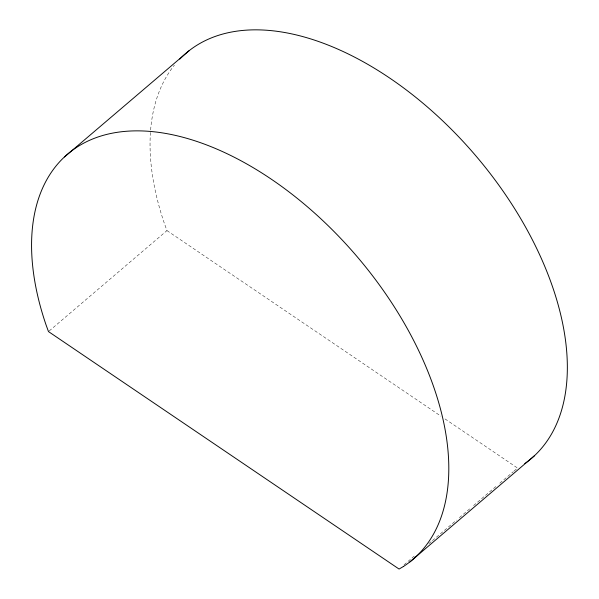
<?xml version="1.0" encoding="UTF-8"?>
<svg xmlns="http://www.w3.org/2000/svg" width="599" height="599" viewBox="0 0 599 599"><rect width="100%" height="100%" fill="white"/><g stroke="black" fill="none" stroke-linecap="round" stroke-linejoin="round"><path stroke-width="0.45" stroke-dasharray="3 2.25" d="M49.185 330.977L166.956 230.585L164.396 223.517A266.226 153.973 49.6 0 1 150.544 130.859M404.033 564.82L415.392 555.138M428.869 543.652L431.707 541.234M432.418 540.627L456.535 520.067M459.373 517.648L470.724 507.974M473.562 505.549L496.975 485.594M499.813 483.176L513.298 471.683M514.009 471.084L517.551 468.059L444.031 418.259M166.956 230.585L440.931 416.163M150.619 129.968A266.226 153.973 49.6 0 1 174.391 65.186"/><path stroke-width="0.9" d="M64.482 156.953L189.097 50.728M409.903 561.907L534.518 455.682M179.767 59.106A266.226 153.973 49.6 0 1 475.816 155.815A266.226 153.973 49.6 0 1 524.784 463.581M403.314 566.579L399.069 569.05L48.474 331.576L45.913 324.508A266.226 153.973 49.6 0 1 271.549 179.348A266.226 153.973 49.6 0 1 403.314 566.579"/></g></svg>
